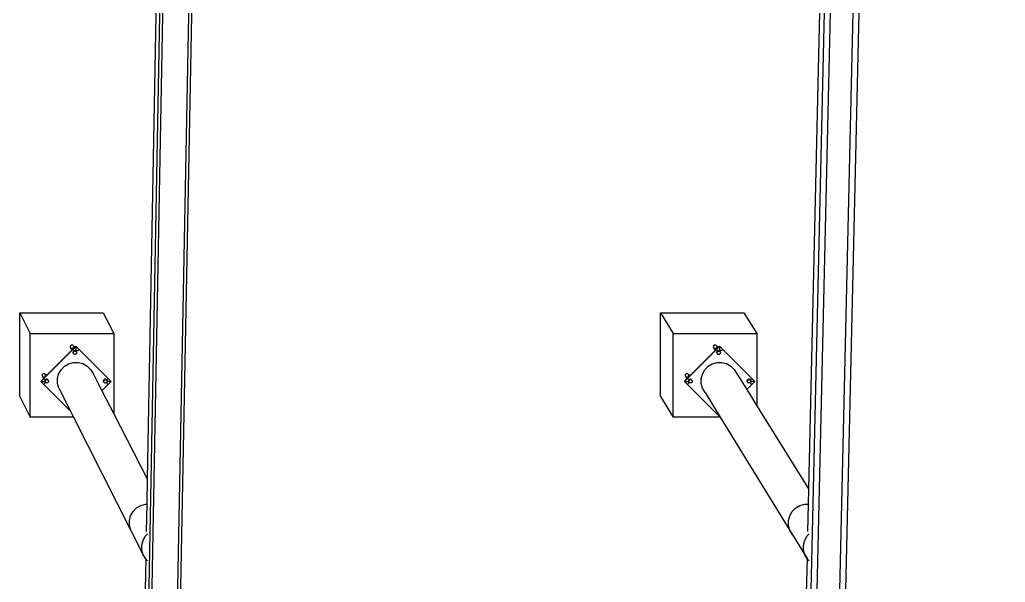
# Model space of a CAD drawing. Extents: x -1616 to 1629, y -1713 to 1708.
# Drawn here: x 709.9 to 945.7, y -1466.4 to -1331.8 of the extents above; entities that cross this region are included whole.
import ezdxf

# ---------------------------------------------------------------- set-up
doc = ezdxf.new("R2010")
doc.units = 0
doc.header["$MEASUREMENT"] = 0
doc.layers.get('0').update_dxf_attribs({"linetype": 'CONTINUOUS'})

msp = doc.modelspace()

# ---------------------------------------------------------------- linework, layer by layer
for p, q in [((736.24, -1712.91), (773.25, 240.58)), ((736.95, -1712.91), (774, 240.58)), ((743.06, -1712.91), (780.42, 240.58)), ((893.64, -1712.91), (938.57, 240.58)), ((895.06, -1712.91), (940.06, 240.58)), ((900.47, -1712.91), (945.74, 240.58)), ((745.31, -1632.4), (779.58, 158.03)), ((903.76, -1632.4), (945.31, 158.03)), ((743.77, -1265.59), (740.44, -1441.66)), ((902.79, -1265.54), (898.69, -1444.05)), ((709.95, -1401.95), (729.89, -1401.95)), ((709.95, -1421.89), (709.95, -1401.95)), ((709.95, -1401.95), (712.44, -1406.87)), ((729.89, -1401.95), (732.45, -1406.87)), ((863.26, -1401.95), (883.2, -1401.95)), ((863.26, -1421.89), (863.26, -1401.95)), ((863.26, -1401.95), (866.29, -1406.87)), ((883.2, -1401.95), (886.3, -1406.87)), ((712.44, -1406.87), (732.45, -1406.87)), ((712.44, -1426.88), (712.44, -1406.87)), ((732.45, -1406.87), (732.45, -1426.11)), ((866.29, -1406.87), (886.3, -1406.87)), ((866.29, -1426.88), (866.29, -1406.87)), ((886.3, -1406.87), (886.3, -1424.14)), ((722.04, -1409.94), (722.03, -1410.04)), ((722.08, -1409.84), (722.04, -1409.94)), ((722.15, -1409.75), (722.08, -1409.84)), ((722.24, -1409.68), (722.15, -1409.75)), ((722.34, -1409.64), (722.24, -1409.68)), ((722.44, -1409.63), (722.34, -1409.64)), ((722.55, -1409.64), (722.44, -1409.63)), ((722.65, -1409.68), (722.55, -1409.64)), ((722.74, -1409.75), (722.65, -1409.68)), ((722.8, -1409.84), (722.74, -1409.75)), ((722.8, -1409.84), (723.02, -1410.26)), ((722.86, -1410.04), (722.85, -1409.97)), ((723.02, -1410.26), (723.38, -1409.89)), ((723.04, -1410.29), (723.4, -1409.93)), ((723.38, -1409.89), (724.12, -1410.63)), ((723.38, -1409.89), (723.4, -1409.93)), ((723.4, -1409.93), (724.11, -1410.64)), ((723.4, -1409.93), (723.4, -1410.97)), ((723.4, -1409.93), (723.4, -1410.97)), ((723.4, -1409.93), (723.4, -1410.97)), ((875.89, -1409.94), (875.88, -1410.04)), ((875.93, -1409.84), (875.89, -1409.94)), ((876, -1409.75), (875.93, -1409.84)), ((876.09, -1409.68), (876, -1409.75)), ((876.19, -1409.64), (876.09, -1409.68)), ((876.29, -1409.63), (876.19, -1409.64)), ((876.4, -1409.64), (876.29, -1409.63)), ((876.5, -1409.68), (876.4, -1409.64)), ((876.59, -1409.75), (876.5, -1409.68)), ((876.65, -1409.84), (876.59, -1409.75)), ((876.65, -1409.84), (876.95, -1410.31)), ((876.7, -1409.94), (876.68, -1409.9)), ((876.71, -1410.04), (876.7, -1409.94)), ((876.95, -1410.31), (877.37, -1409.89)), ((876.97, -1410.35), (877.39, -1409.93)), ((877.37, -1409.89), (878.11, -1410.63)), ((877.37, -1409.89), (877.39, -1409.93)), ((877.39, -1409.93), (878.11, -1410.64)), ((877.39, -1409.93), (877.39, -1410.97)), ((877.39, -1409.93), (877.39, -1410.97)), ((877.39, -1409.93), (877.39, -1410.97)), ((716.26, -1417.02), (722.4, -1410.87)), ((716.28, -1417.05), (722.42, -1410.91)), ((722.03, -1410.04), (722.04, -1410.15)), ((722.04, -1410.15), (722.08, -1410.25)), ((722.08, -1410.25), (722.15, -1410.34)), ((722.08, -1410.25), (722.4, -1410.87)), ((722.15, -1410.34), (722.24, -1410.4)), ((722.24, -1410.4), (722.34, -1410.45)), ((722.34, -1410.45), (722.44, -1410.46)), ((722.4, -1410.87), (722.64, -1410.63)), ((722.4, -1410.87), (722.42, -1410.91)), ((722.42, -1410.91), (722.66, -1410.67)), ((722.44, -1410.46), (722.55, -1410.45)), ((722.55, -1410.45), (722.65, -1410.4)), ((722.64, -1410.63), (723.02, -1410.26)), ((722.64, -1410.63), (722.67, -1410.66)), ((722.64, -1410.63), (722.66, -1410.67)), ((722.65, -1410.4), (722.74, -1410.34)), ((722.66, -1410.67), (722.67, -1410.66)), ((722.66, -1410.67), (722.87, -1410.83)), ((722.67, -1410.66), (723.04, -1410.29)), ((722.73, -1411.27), (722.71, -1411.38)), ((722.71, -1411.38), (722.73, -1411.49)), ((722.74, -1411.28), (722.72, -1411.39)), ((722.74, -1411.28), (722.72, -1411.39)), ((722.74, -1411.28), (722.72, -1411.39)), ((722.72, -1411.39), (722.74, -1411.5)), ((722.72, -1411.39), (722.74, -1411.5)), ((722.72, -1411.39), (722.74, -1411.5)), ((722.77, -1411.17), (722.73, -1411.27)), ((722.73, -1411.49), (722.77, -1411.59)), ((722.74, -1410.34), (722.8, -1410.25)), ((722.78, -1411.18), (722.74, -1411.28)), ((722.78, -1411.18), (722.74, -1411.28)), ((722.78, -1411.18), (722.74, -1411.28)), ((722.74, -1411.39), (722.75, -1411.28)), ((722.75, -1411.49), (722.74, -1411.39)), ((722.74, -1411.5), (722.78, -1411.6)), ((722.74, -1411.5), (722.78, -1411.6)), ((722.74, -1411.5), (722.78, -1411.6)), ((722.75, -1411.28), (722.79, -1411.19)), ((722.79, -1411.59), (722.75, -1411.49)), ((722.83, -1411.08), (722.77, -1411.17)), ((722.77, -1411.46), (722.78, -1411.35)), ((722.78, -1411.56), (722.77, -1411.46)), ((722.77, -1411.59), (722.83, -1411.67)), ((722.84, -1411.09), (722.78, -1411.18)), ((722.84, -1411.09), (722.78, -1411.18)), ((722.84, -1411.09), (722.78, -1411.18)), ((722.78, -1411.35), (722.82, -1411.26)), ((722.8, -1411.61), (722.78, -1411.56)), ((722.78, -1411.6), (722.83, -1411.67)), ((722.78, -1411.6), (722.83, -1411.67)), ((722.78, -1411.6), (722.83, -1411.67)), ((722.79, -1411.19), (722.85, -1411.1)), ((722.8, -1411.61), (722.79, -1411.59)), ((722.79, -1411.59), (722.82, -1411.66)), ((722.8, -1410.25), (722.85, -1410.15)), ((722.82, -1411.66), (722.8, -1411.61)), ((722.82, -1411.26), (722.89, -1411.17)), ((722.83, -1411.67), (722.82, -1411.66)), ((722.92, -1411.02), (722.83, -1411.08)), ((722.83, -1411.67), (722.83, -1411.67)), ((722.89, -1411.74), (722.83, -1411.67)), ((722.83, -1411.67), (722.84, -1411.68)), ((722.83, -1411.67), (722.84, -1411.68)), ((722.83, -1411.67), (722.84, -1411.68)), ((722.84, -1411.68), (722.84, -1411.68)), ((722.84, -1411.68), (722.84, -1411.68)), ((722.84, -1411.68), (722.84, -1411.68)), ((722.85, -1410.15), (722.86, -1410.04)), ((722.85, -1411.1), (722.94, -1411.04)), ((722.85, -1411.1), (722.91, -1411.16)), ((722.87, -1410.83), (723.13, -1410.94)), ((722.89, -1411.17), (722.91, -1411.16)), ((722.97, -1411.8), (722.89, -1411.74)), ((722.91, -1411.16), (722.97, -1411.11)), ((723.02, -1410.98), (722.92, -1411.02)), ((722.94, -1411.04), (723.03, -1411)), ((722.97, -1411.11), (723.07, -1411.07)), ((723.07, -1411.84), (722.97, -1411.8)), ((723.02, -1410.26), (723.04, -1410.29)), ((723.13, -1410.96), (723.02, -1410.98)), ((723.03, -1411), (723.14, -1410.99)), ((723.07, -1411.07), (723.17, -1411.05)), ((723.17, -1411.86), (723.07, -1411.84)), ((723.13, -1410.94), (723.4, -1410.98)), ((723.24, -1410.98), (723.13, -1410.96)), ((723.14, -1410.99), (723.24, -1411)), ((723.17, -1411.05), (723.28, -1411.07)), ((723.28, -1411.84), (723.17, -1411.86)), ((723.34, -1411.02), (723.24, -1410.98)), ((723.24, -1411), (723.34, -1411.04)), ((723.28, -1411.07), (723.37, -1411.11)), ((723.37, -1411.8), (723.28, -1411.84)), ((723.42, -1411.08), (723.34, -1411.02)), ((723.34, -1411.04), (723.42, -1411.1)), ((723.37, -1411.11), (723.46, -1411.17)), ((723.46, -1411.74), (723.37, -1411.8)), ((723.4, -1410.98), (723.67, -1410.94)), ((723.49, -1411.17), (723.42, -1411.08)), ((723.42, -1411.1), (723.49, -1411.19)), ((723.5, -1411.18), (723.43, -1411.09)), ((723.5, -1411.18), (723.43, -1411.09)), ((723.5, -1411.18), (723.43, -1411.09)), ((723.46, -1411.17), (723.51, -1411.24)), ((723.52, -1411.66), (723.46, -1411.74)), ((723.53, -1411.27), (723.49, -1411.17)), ((723.49, -1411.19), (723.51, -1411.24)), ((723.49, -1411.19), (723.52, -1411.26)), ((723.54, -1411.28), (723.5, -1411.18)), ((723.54, -1411.28), (723.5, -1411.18)), ((723.54, -1411.28), (723.5, -1411.18)), ((723.51, -1411.24), (723.52, -1411.26)), ((723.52, -1411.26), (723.53, -1411.28)), ((723.56, -1411.56), (723.52, -1411.66)), ((723.53, -1411.28), (723.53, -1411.27)), ((723.53, -1411.28), (723.56, -1411.35)), ((723.54, -1411.31), (723.54, -1411.28)), ((723.54, -1411.31), (723.54, -1411.28)), ((723.54, -1411.31), (723.54, -1411.28)), ((723.56, -1411.35), (723.57, -1411.46)), ((723.57, -1411.46), (723.56, -1411.56)), ((723.67, -1410.94), (723.92, -1410.83)), ((723.92, -1410.83), (724.14, -1410.67)), ((724.11, -1410.64), (724.12, -1410.63)), ((724.11, -1410.64), (724.14, -1410.67)), ((724.12, -1410.63), (724.14, -1410.67)), ((724.12, -1410.63), (731.05, -1417.56)), ((724.14, -1410.67), (731.04, -1417.57)), ((870.19, -1417.08), (876.35, -1410.92)), ((870.21, -1417.11), (876.37, -1410.95)), ((875.88, -1410.04), (875.89, -1410.15)), ((875.89, -1410.15), (875.93, -1410.25)), ((875.93, -1410.25), (876, -1410.34)), ((875.93, -1410.25), (876.35, -1410.92)), ((876, -1410.34), (876.09, -1410.4)), ((876.09, -1410.4), (876.19, -1410.45)), ((876.19, -1410.45), (876.29, -1410.46)), ((876.29, -1410.46), (876.4, -1410.45)), ((876.35, -1410.92), (876.63, -1410.63)), ((876.35, -1410.92), (876.37, -1410.95)), ((876.37, -1410.95), (876.65, -1410.67)), ((876.4, -1410.45), (876.5, -1410.4)), ((876.5, -1410.4), (876.59, -1410.34)), ((876.59, -1410.34), (876.65, -1410.25)), ((876.63, -1410.63), (876.95, -1410.31)), ((876.63, -1410.63), (876.66, -1410.66)), ((876.63, -1410.63), (876.65, -1410.67)), ((876.65, -1410.25), (876.7, -1410.15)), ((876.65, -1410.67), (876.66, -1410.66)), ((876.65, -1410.67), (876.87, -1410.83)), ((876.66, -1410.66), (876.97, -1410.35)), ((876.7, -1410.15), (876.71, -1410.04)), ((876.72, -1411.27), (876.71, -1411.38)), ((876.71, -1411.38), (876.72, -1411.49)), ((876.76, -1411.17), (876.72, -1411.27)), ((876.73, -1411.28), (876.72, -1411.39)), ((876.73, -1411.28), (876.72, -1411.39)), ((876.73, -1411.28), (876.72, -1411.39)), ((876.72, -1411.39), (876.73, -1411.5)), ((876.72, -1411.39), (876.73, -1411.5)), ((876.72, -1411.39), (876.73, -1411.5)), ((876.72, -1411.49), (876.76, -1411.59)), ((876.77, -1411.18), (876.73, -1411.28)), ((876.77, -1411.18), (876.73, -1411.28)), ((876.77, -1411.18), (876.73, -1411.28)), ((876.73, -1411.39), (876.74, -1411.28)), ((876.74, -1411.49), (876.73, -1411.39)), ((876.73, -1411.5), (876.77, -1411.6)), ((876.73, -1411.5), (876.77, -1411.6)), ((876.73, -1411.5), (876.77, -1411.6)), ((876.74, -1411.28), (876.78, -1411.19)), ((876.78, -1411.59), (876.74, -1411.49)), ((876.83, -1411.08), (876.76, -1411.17)), ((876.76, -1411.59), (876.83, -1411.67)), ((876.84, -1411.09), (876.77, -1411.18)), ((876.84, -1411.09), (876.77, -1411.18)), ((876.84, -1411.09), (876.77, -1411.18)), ((876.77, -1411.46), (876.79, -1411.35)), ((876.79, -1411.56), (876.77, -1411.46)), ((876.77, -1411.6), (876.83, -1411.67)), ((876.77, -1411.6), (876.83, -1411.67)), ((876.77, -1411.6), (876.83, -1411.67)), ((876.78, -1411.19), (876.85, -1411.1)), ((876.82, -1411.63), (876.78, -1411.59)), ((876.78, -1411.59), (876.83, -1411.66)), ((876.79, -1411.35), (876.83, -1411.26)), ((876.82, -1411.63), (876.79, -1411.56)), ((876.83, -1411.66), (876.82, -1411.63)), ((876.91, -1411.02), (876.83, -1411.08)), ((876.83, -1411.26), (876.89, -1411.17)), ((876.83, -1411.67), (876.83, -1411.66)), ((876.89, -1411.74), (876.83, -1411.67)), ((876.83, -1411.67), (876.83, -1411.67)), ((876.83, -1411.67), (876.83, -1411.68)), ((876.83, -1411.67), (876.83, -1411.68)), ((876.83, -1411.67), (876.83, -1411.68)), ((876.83, -1411.68), (876.84, -1411.68)), ((876.83, -1411.68), (876.84, -1411.68)), ((876.83, -1411.68), (876.84, -1411.68)), ((876.84, -1411.68), (876.86, -1411.7)), ((876.84, -1411.68), (876.86, -1411.7)), ((876.84, -1411.68), (876.86, -1411.7)), ((876.85, -1411.1), (876.93, -1411.04)), ((876.85, -1411.1), (876.91, -1411.16)), ((876.87, -1410.83), (877.12, -1410.94)), ((876.89, -1411.17), (876.91, -1411.16)), ((876.97, -1411.8), (876.89, -1411.74)), ((877.01, -1410.98), (876.91, -1411.02)), ((876.91, -1411.16), (876.97, -1411.11)), ((876.93, -1411.04), (877.03, -1411)), ((876.95, -1410.31), (876.97, -1410.35)), ((876.97, -1411.11), (877.07, -1411.07)), ((877.07, -1411.84), (876.97, -1411.8)), ((877.12, -1410.96), (877.01, -1410.98)), ((877.03, -1411), (877.13, -1410.99)), ((877.07, -1411.07), (877.18, -1411.05)), ((877.18, -1411.86), (877.07, -1411.84)), ((877.12, -1410.94), (877.39, -1410.98)), ((877.23, -1410.98), (877.12, -1410.96)), ((877.13, -1410.99), (877.24, -1411)), ((877.18, -1411.05), (877.28, -1411.07)), ((877.28, -1411.84), (877.18, -1411.86)), ((877.33, -1411.02), (877.23, -1410.98)), ((877.24, -1411), (877.33, -1411.04)), ((877.28, -1411.07), (877.38, -1411.11)), ((877.38, -1411.8), (877.28, -1411.84)), ((877.42, -1411.08), (877.33, -1411.02)), ((877.33, -1411.04), (877.42, -1411.1)), ((877.38, -1411.11), (877.46, -1411.17)), ((877.46, -1411.74), (877.38, -1411.8)), ((877.39, -1410.98), (877.66, -1410.94)), ((877.48, -1411.17), (877.42, -1411.08)), ((877.42, -1411.1), (877.48, -1411.19)), ((877.49, -1411.18), (877.43, -1411.09)), ((877.49, -1411.18), (877.43, -1411.09)), ((877.49, -1411.18), (877.43, -1411.09)), ((877.46, -1411.17), (877.49, -1411.21)), ((877.52, -1411.66), (877.46, -1411.74)), ((877.51, -1411.23), (877.48, -1411.17)), ((877.48, -1411.19), (877.49, -1411.21)), ((877.48, -1411.19), (877.51, -1411.23)), ((877.53, -1411.28), (877.49, -1411.18)), ((877.53, -1411.28), (877.49, -1411.18)), ((877.53, -1411.28), (877.49, -1411.18)), ((877.49, -1411.21), (877.51, -1411.24)), ((877.51, -1411.24), (877.51, -1411.23)), ((877.51, -1411.23), (877.52, -1411.26)), ((877.51, -1411.24), (877.52, -1411.26)), ((877.52, -1411.26), (877.56, -1411.35)), ((877.56, -1411.56), (877.52, -1411.66)), ((877.53, -1411.28), (877.53, -1411.28)), ((877.53, -1411.28), (877.53, -1411.28)), ((877.53, -1411.28), (877.53, -1411.28)), ((877.56, -1411.35), (877.58, -1411.46)), ((877.58, -1411.46), (877.56, -1411.56)), ((877.66, -1410.94), (877.92, -1410.83)), ((877.92, -1410.83), (878.14, -1410.67)), ((878.11, -1410.64), (878.11, -1410.63)), ((878.11, -1410.63), (878.14, -1410.67)), ((878.11, -1410.63), (885.04, -1417.56)), ((878.11, -1410.64), (878.14, -1410.67)), ((878.14, -1410.67), (885.04, -1417.57)), ((719.83, -1415.54), (720.64, -1414.71)), ((720.64, -1414.71), (721.64, -1414.11)), ((721.64, -1414.11), (722.76, -1413.8)), ((722.76, -1413.8), (723.92, -1413.79)), ((723.92, -1413.79), (725.05, -1414.07)), ((725.05, -1414.07), (726.06, -1414.64)), ((726.06, -1414.64), (726.9, -1415.45)), ((873.83, -1415.54), (874.64, -1414.71)), ((874.64, -1414.71), (875.64, -1414.11)), ((875.64, -1414.11), (876.76, -1413.8)), ((876.76, -1413.8), (877.92, -1413.79)), ((877.92, -1413.79), (879.05, -1414.07)), ((879.05, -1414.07), (880.06, -1414.64)), ((880.06, -1414.64), (880.89, -1415.45)), ((715.32, -1416.77), (715.31, -1416.88)), ((715.31, -1416.88), (715.32, -1416.99)), ((715.36, -1416.67), (715.32, -1416.77)), ((715.32, -1416.99), (715.36, -1417.09)), ((715.43, -1416.58), (715.36, -1416.67)), ((715.36, -1417.09), (715.43, -1417.17)), ((715.36, -1417.09), (715.64, -1417.63)), ((715.52, -1416.52), (715.43, -1416.58)), ((715.62, -1416.48), (715.52, -1416.52)), ((715.72, -1416.46), (715.62, -1416.48)), ((715.71, -1417.56), (716.26, -1417.02)), ((715.83, -1416.48), (715.72, -1416.46)), ((715.73, -1417.59), (716.28, -1417.05)), ((715.93, -1416.52), (715.83, -1416.48)), ((716.02, -1416.58), (715.93, -1416.52)), ((716.08, -1416.67), (716.02, -1416.58)), ((716.02, -1417.17), (716.08, -1417.09)), ((716.13, -1416.77), (716.08, -1416.67)), ((716.08, -1416.67), (716.26, -1417.02)), ((716.08, -1417.09), (716.13, -1416.99)), ((716.14, -1416.88), (716.13, -1416.77)), ((716.13, -1416.99), (716.14, -1416.88)), ((716.26, -1417.02), (716.28, -1417.05)), ((718.98, -1417.68), (719.26, -1416.55)), ((719.26, -1416.55), (719.83, -1415.54)), ((726.9, -1415.45), (727.49, -1416.45)), ((727.49, -1416.45), (729.6, -1420.55)), ((869.17, -1416.77), (869.16, -1416.88)), ((869.16, -1416.88), (869.17, -1416.99)), ((869.21, -1416.67), (869.17, -1416.77)), ((869.17, -1416.99), (869.21, -1417.09)), ((869.28, -1416.58), (869.21, -1416.67)), ((869.21, -1417.09), (869.28, -1417.17)), ((869.21, -1417.09), (869.58, -1417.68)), ((869.37, -1416.52), (869.28, -1416.58)), ((869.47, -1416.48), (869.37, -1416.52)), ((869.57, -1416.46), (869.47, -1416.48)), ((869.68, -1416.48), (869.57, -1416.46)), ((869.78, -1416.52), (869.68, -1416.48)), ((869.7, -1417.56), (870.19, -1417.08)), ((869.87, -1416.58), (869.78, -1416.52)), ((869.93, -1416.67), (869.87, -1416.58)), ((869.87, -1417.17), (869.93, -1417.09)), ((869.98, -1416.77), (869.93, -1416.67)), ((869.93, -1416.67), (870.19, -1417.08)), ((869.93, -1417.09), (869.98, -1416.99)), ((869.99, -1416.88), (869.98, -1416.77)), ((869.98, -1416.99), (869.99, -1416.88)), ((870.19, -1417.08), (870.21, -1417.11)), ((872.97, -1417.68), (873.26, -1416.55)), ((873.26, -1416.55), (873.83, -1415.54)), ((880.89, -1415.45), (883.88, -1420.26)), ((714.97, -1418.31), (715.64, -1417.63)), ((714.99, -1418.33), (714.97, -1418.31)), ((714.97, -1418.31), (714.99, -1418.34)), ((714.99, -1418.33), (715.66, -1417.67)), ((714.99, -1418.34), (714.99, -1418.33)), ((715.73, -1419.08), (714.99, -1418.34)), ((714.99, -1418.34), (715.99, -1418.34)), ((714.99, -1418.34), (715.99, -1418.34)), ((714.99, -1418.34), (715.99, -1418.34)), ((715.43, -1417.17), (715.52, -1417.24)), ((715.52, -1417.24), (715.62, -1417.28)), ((715.62, -1417.28), (715.72, -1417.29)), ((715.64, -1417.63), (715.71, -1417.56)), ((715.64, -1417.63), (715.66, -1417.67)), ((715.66, -1417.67), (715.73, -1417.6)), ((715.73, -1417.59), (715.71, -1417.56)), ((715.71, -1417.56), (715.73, -1417.6)), ((715.72, -1417.29), (715.83, -1417.28)), ((715.73, -1417.6), (715.73, -1417.59)), ((715.89, -1417.81), (715.73, -1417.6)), ((715.73, -1419.08), (715.89, -1418.86)), ((722.08, -1425.43), (715.73, -1419.08)), ((715.83, -1417.28), (715.93, -1417.24)), ((716, -1418.07), (715.89, -1417.81)), ((715.89, -1418.86), (716, -1418.61)), ((715.93, -1417.24), (716.02, -1417.17)), ((715.99, -1418.11), (715.97, -1418.21)), ((715.99, -1418.11), (715.97, -1418.21)), ((715.99, -1418.11), (715.97, -1418.21)), ((715.97, -1418.21), (715.99, -1418.32)), ((715.97, -1418.21), (715.99, -1418.32)), ((715.97, -1418.21), (715.99, -1418.32)), ((716.03, -1418.01), (715.99, -1418.11)), ((716.03, -1418.01), (715.99, -1418.11)), ((716.03, -1418.01), (715.99, -1418.11)), ((715.99, -1418.22), (716, -1418.11)), ((716, -1418.32), (715.99, -1418.22)), ((715.99, -1418.32), (715.99, -1418.34)), ((715.99, -1418.32), (715.99, -1418.34)), ((715.99, -1418.32), (715.99, -1418.34)), ((715.99, -1418.34), (716, -1418.34)), ((715.99, -1418.34), (716.03, -1418.42)), ((715.99, -1418.34), (716, -1418.34)), ((715.99, -1418.34), (716.03, -1418.42)), ((715.99, -1418.34), (716, -1418.34)), ((715.99, -1418.34), (716.03, -1418.42)), ((716.04, -1418.01), (716, -1418.1)), ((716, -1418.1), (716, -1418.07)), ((716.02, -1418.26), (716, -1418.1)), ((716, -1418.1), (716, -1418.11)), ((716, -1418.32), (716, -1418.33)), ((716, -1418.32), (716.03, -1418.39)), ((716, -1418.33), (716.03, -1418.39)), ((716, -1418.34), (716.01, -1418.34)), ((716, -1418.34), (716.01, -1418.34)), ((716, -1418.34), (716.01, -1418.34)), ((716, -1418.61), (716.03, -1418.39)), ((716.01, -1418.34), (716.03, -1418.34)), ((716.01, -1418.34), (716.03, -1418.34)), ((716.01, -1418.34), (716.03, -1418.34)), ((716.02, -1418.26), (716.03, -1418.18)), ((716.02, -1418.28), (716.02, -1418.26)), ((716.03, -1418.37), (716.02, -1418.28)), ((716.09, -1417.92), (716.03, -1418.01)), ((716.09, -1417.92), (716.03, -1418.01)), ((716.09, -1417.92), (716.03, -1418.01)), ((716.03, -1418.18), (716.07, -1418.08)), ((716.03, -1418.39), (716.03, -1418.37)), ((716.03, -1418.39), (716.03, -1418.37)), ((716.03, -1418.39), (716.04, -1418.43)), ((716.04, -1418.42), (716.03, -1418.39)), ((716.03, -1418.39), (716.03, -1418.39)), ((716.05, -1418.43), (716.03, -1418.39)), ((716.03, -1418.42), (716.07, -1418.48)), ((716.03, -1418.42), (716.07, -1418.48)), ((716.03, -1418.42), (716.07, -1418.48)), ((716.04, -1418.01), (716.1, -1417.93)), ((716.05, -1418.43), (716.04, -1418.42)), ((716.04, -1418.42), (716.05, -1418.44)), ((716.04, -1418.43), (716.05, -1418.44)), ((716.06, -1418.45), (716.05, -1418.43)), ((716.05, -1418.44), (716.06, -1418.45)), ((716.05, -1418.44), (716.07, -1418.48)), ((716.07, -1418.48), (716.06, -1418.45)), ((716.07, -1418.08), (716.14, -1418)), ((716.14, -1418.57), (716.07, -1418.48)), ((716.1, -1417.93), (716.19, -1417.87)), ((716.11, -1417.92), (716.1, -1417.93)), ((716.1, -1417.93), (716.16, -1417.98)), ((716.19, -1417.86), (716.11, -1417.92)), ((716.14, -1418), (716.16, -1417.98)), ((716.22, -1418.63), (716.14, -1418.57)), ((716.16, -1417.98), (716.22, -1417.94)), ((716.29, -1417.82), (716.19, -1417.86)), ((716.19, -1417.87), (716.28, -1417.83)), ((716.22, -1417.94), (716.32, -1417.9)), ((716.32, -1418.67), (716.22, -1418.63)), ((716.28, -1417.83), (716.39, -1417.81)), ((716.4, -1417.8), (716.29, -1417.82)), ((716.32, -1417.9), (716.42, -1417.88)), ((716.42, -1418.69), (716.32, -1418.67)), ((716.39, -1417.81), (716.49, -1417.83)), ((716.51, -1417.82), (716.4, -1417.8)), ((716.42, -1417.88), (716.53, -1417.9)), ((716.53, -1418.67), (716.42, -1418.69)), ((716.49, -1417.83), (716.59, -1417.87)), ((716.61, -1417.86), (716.51, -1417.82)), ((716.53, -1417.9), (716.62, -1417.94)), ((716.62, -1418.63), (716.53, -1418.67)), ((716.59, -1417.87), (716.67, -1417.93)), ((716.7, -1417.92), (716.61, -1417.86)), ((716.62, -1417.94), (716.71, -1418)), ((716.71, -1418.57), (716.62, -1418.63)), ((716.67, -1417.93), (716.74, -1418.01)), ((716.75, -1418.01), (716.68, -1417.92)), ((716.75, -1418.01), (716.68, -1417.92)), ((716.75, -1418.01), (716.68, -1417.92)), ((716.71, -1418), (716.76, -1418.06)), ((716.77, -1418.48), (716.71, -1418.57)), ((716.74, -1418.01), (716.76, -1418.06)), ((716.74, -1418.01), (716.77, -1418.08)), ((716.79, -1418.11), (716.75, -1418.01)), ((716.79, -1418.11), (716.75, -1418.01)), ((716.79, -1418.11), (716.75, -1418.01)), ((716.76, -1418.06), (716.77, -1418.08)), ((716.77, -1418.08), (716.81, -1418.18)), ((716.81, -1418.39), (716.77, -1418.48)), ((716.79, -1418.14), (716.79, -1418.11)), ((716.79, -1418.14), (716.79, -1418.11)), ((716.79, -1418.14), (716.79, -1418.11)), ((716.81, -1418.18), (716.82, -1418.28)), ((716.82, -1418.28), (716.81, -1418.39)), ((718.99, -1418.84), (718.98, -1417.68)), ((719.31, -1419.96), (718.99, -1418.84)), ((731.07, -1419.08), (729.6, -1420.55)), ((729.99, -1418.12), (729.97, -1418.23)), ((729.99, -1418.12), (729.97, -1418.23)), ((729.99, -1418.12), (729.97, -1418.23)), ((729.97, -1418.23), (729.99, -1418.34)), ((729.97, -1418.23), (729.99, -1418.34)), ((729.97, -1418.23), (729.99, -1418.34)), ((730.03, -1418.02), (729.99, -1418.12)), ((730.03, -1418.02), (729.99, -1418.12)), ((730.03, -1418.02), (729.99, -1418.12)), ((729.99, -1418.23), (730, -1418.12)), ((730, -1418.33), (729.99, -1418.23)), ((729.99, -1418.34), (730.03, -1418.44)), ((729.99, -1418.34), (730.03, -1418.44)), ((729.99, -1418.34), (730.03, -1418.44)), ((730, -1418.12), (730.04, -1418.03)), ((730.04, -1418.43), (730, -1418.33)), ((730.02, -1418.3), (730.04, -1418.19)), ((730.04, -1418.4), (730.02, -1418.3)), ((730.1, -1417.93), (730.03, -1418.02)), ((730.1, -1417.93), (730.03, -1418.02)), ((730.1, -1417.93), (730.03, -1418.02)), ((730.03, -1418.44), (730.09, -1418.51)), ((730.03, -1418.44), (730.09, -1418.51)), ((730.03, -1418.44), (730.09, -1418.51)), ((730.04, -1418.03), (730.11, -1417.94)), ((730.04, -1418.19), (730.08, -1418.1)), ((730.06, -1418.45), (730.04, -1418.4)), ((730.06, -1418.45), (730.04, -1418.43)), ((730.04, -1418.43), (730.08, -1418.5)), ((730.08, -1418.5), (730.06, -1418.45)), ((730.08, -1418.1), (730.14, -1418.01)), ((730.09, -1418.51), (730.08, -1418.5)), ((730.17, -1417.86), (730.09, -1417.92)), ((730.09, -1417.92), (730.11, -1417.94)), ((730.09, -1418.51), (730.09, -1418.52)), ((730.09, -1418.51), (730.09, -1418.51)), ((730.09, -1418.51), (730.09, -1418.52)), ((730.14, -1418.58), (730.09, -1418.52)), ((730.09, -1418.52), (730.1, -1418.52)), ((730.09, -1418.52), (730.1, -1418.52)), ((730.09, -1418.52), (730.1, -1418.52)), ((730.11, -1417.94), (730.19, -1417.88)), ((730.11, -1417.94), (730.16, -1418)), ((730.14, -1418.01), (730.16, -1418)), ((730.23, -1418.65), (730.14, -1418.58)), ((730.16, -1418), (730.23, -1417.95)), ((730.27, -1417.82), (730.17, -1417.86)), ((730.19, -1417.88), (730.29, -1417.84)), ((730.23, -1417.95), (730.32, -1417.91)), ((730.32, -1418.69), (730.23, -1418.65)), ((730.38, -1417.8), (730.27, -1417.82)), ((730.29, -1417.84), (730.39, -1417.83)), ((730.32, -1417.91), (730.43, -1417.9)), ((730.43, -1418.7), (730.32, -1418.69)), ((730.49, -1417.82), (730.38, -1417.8)), ((730.39, -1417.83), (730.5, -1417.84)), ((730.43, -1417.9), (730.53, -1417.91)), ((730.53, -1418.69), (730.43, -1418.7)), ((730.59, -1417.86), (730.49, -1417.82)), ((730.5, -1417.84), (730.59, -1417.88)), ((730.53, -1417.91), (730.63, -1417.95)), ((730.63, -1418.65), (730.53, -1418.69)), ((730.68, -1417.92), (730.59, -1417.86)), ((730.59, -1417.88), (730.68, -1417.94)), ((730.63, -1417.95), (730.71, -1418.01)), ((730.71, -1418.58), (730.63, -1418.65)), ((730.74, -1418.01), (730.68, -1417.92)), ((730.68, -1417.94), (730.74, -1418.03)), ((730.75, -1418.02), (730.69, -1417.93)), ((730.75, -1418.02), (730.69, -1417.93)), ((730.75, -1418.02), (730.69, -1417.93)), ((730.71, -1418.01), (730.76, -1418.08)), ((730.77, -1418.5), (730.71, -1418.58)), ((730.78, -1418.11), (730.74, -1418.01)), ((730.74, -1418.03), (730.76, -1418.08)), ((730.74, -1418.03), (730.77, -1418.1)), ((730.79, -1418.12), (730.75, -1418.02)), ((730.79, -1418.12), (730.75, -1418.02)), ((730.79, -1418.12), (730.75, -1418.02)), ((730.76, -1418.08), (730.77, -1418.1)), ((730.77, -1418.1), (730.78, -1418.12)), ((730.78, -1418.48), (730.77, -1418.5)), ((730.78, -1418.12), (730.78, -1418.11)), ((730.78, -1418.12), (730.79, -1418.13)), ((730.82, -1418.4), (730.78, -1418.48)), ((730.78, -1418.48), (730.8, -1418.61)), ((730.8, -1418.07), (730.79, -1418.13)), ((730.8, -1418.15), (730.79, -1418.12)), ((730.8, -1418.15), (730.79, -1418.12)), ((730.8, -1418.15), (730.79, -1418.12)), ((730.79, -1418.13), (730.82, -1418.19)), ((730.9, -1417.81), (730.8, -1418.07)), ((730.8, -1418.61), (730.9, -1418.86)), ((730.82, -1418.19), (730.83, -1418.3)), ((730.83, -1418.3), (730.82, -1418.4)), ((731.81, -1418.34), (730.82, -1418.34)), ((731.81, -1418.34), (730.82, -1418.34)), ((731.81, -1418.34), (730.82, -1418.34)), ((731.07, -1417.6), (730.9, -1417.81)), ((730.9, -1418.86), (731.07, -1419.08)), ((731.05, -1417.56), (731.04, -1417.57)), ((731.04, -1417.57), (731.07, -1417.6)), ((731.05, -1417.56), (731.79, -1418.31)), ((731.05, -1417.56), (731.07, -1417.6)), ((731.07, -1417.6), (731.79, -1418.31)), ((731.81, -1418.34), (731.07, -1419.08)), ((731.79, -1418.31), (731.79, -1418.31)), ((731.79, -1418.31), (731.81, -1418.34)), ((731.79, -1418.31), (731.81, -1418.34)), ((868.96, -1418.31), (869.58, -1417.68)), ((868.99, -1418.33), (868.96, -1418.31)), ((868.96, -1418.31), (868.98, -1418.34)), ((868.98, -1418.34), (868.99, -1418.33)), ((869.72, -1419.08), (868.98, -1418.34)), ((868.98, -1418.34), (869.99, -1418.34)), ((868.98, -1418.34), (869.99, -1418.34)), ((868.98, -1418.34), (869.99, -1418.34)), ((868.99, -1418.33), (869.6, -1417.72)), ((869.28, -1417.17), (869.37, -1417.24)), ((869.37, -1417.24), (869.47, -1417.28)), ((869.47, -1417.28), (869.57, -1417.29)), ((869.57, -1417.29), (869.68, -1417.28)), ((869.58, -1417.68), (869.7, -1417.56)), ((869.58, -1417.68), (869.6, -1417.72)), ((869.6, -1417.72), (869.72, -1417.6)), ((869.68, -1417.28), (869.78, -1417.24)), ((869.73, -1417.59), (869.7, -1417.56)), ((869.7, -1417.56), (869.72, -1417.6)), ((869.72, -1417.6), (869.73, -1417.59)), ((869.89, -1417.81), (869.72, -1417.6)), ((869.72, -1419.08), (869.89, -1418.86)), ((876.65, -1426.01), (869.72, -1419.08)), ((869.73, -1417.59), (870.21, -1417.11)), ((869.78, -1417.24), (869.87, -1417.17)), ((869.99, -1418.07), (869.89, -1417.81)), ((869.89, -1418.86), (869.99, -1418.61)), ((869.98, -1418.11), (869.97, -1418.21)), ((869.98, -1418.11), (869.97, -1418.21)), ((869.98, -1418.11), (869.97, -1418.21)), ((869.97, -1418.21), (869.98, -1418.32)), ((869.97, -1418.21), (869.98, -1418.32)), ((869.97, -1418.21), (869.98, -1418.32)), ((870.02, -1418.01), (869.98, -1418.11)), ((870.02, -1418.01), (869.98, -1418.11)), ((870.02, -1418.01), (869.98, -1418.11)), ((869.98, -1418.22), (869.99, -1418.11)), ((869.99, -1418.32), (869.98, -1418.22)), ((869.98, -1418.32), (869.99, -1418.34)), ((869.98, -1418.32), (869.99, -1418.34)), ((869.98, -1418.32), (869.99, -1418.34)), ((870, -1418.1), (869.99, -1418.07)), ((870, -1418.1), (869.99, -1418.11)), ((869.99, -1418.32), (869.99, -1418.33)), ((869.99, -1418.32), (870.02, -1418.39)), ((869.99, -1418.33), (870.02, -1418.39)), ((869.99, -1418.34), (870, -1418.34)), ((869.99, -1418.34), (870.02, -1418.42)), ((869.99, -1418.34), (870, -1418.34)), ((869.99, -1418.34), (870.02, -1418.42)), ((869.99, -1418.34), (870, -1418.34)), ((869.99, -1418.34), (870.02, -1418.42)), ((869.99, -1418.61), (870.02, -1418.39)), ((870.04, -1418.01), (870, -1418.1)), ((870.02, -1418.28), (870, -1418.1)), ((870, -1418.34), (870, -1418.34)), ((870, -1418.34), (870.02, -1418.34)), ((870, -1418.34), (870, -1418.34)), ((870, -1418.34), (870.02, -1418.34)), ((870, -1418.34), (870, -1418.34)), ((870, -1418.34), (870.02, -1418.34)), ((870.09, -1417.92), (870.02, -1418.01)), ((870.09, -1417.92), (870.02, -1418.01)), ((870.09, -1417.92), (870.02, -1418.01)), ((870.02, -1418.28), (870.04, -1418.18)), ((870.03, -1418.34), (870.02, -1418.28)), ((870.02, -1418.39), (870.03, -1418.34)), ((870.02, -1418.39), (870.04, -1418.43)), ((870.03, -1418.42), (870.02, -1418.39)), ((870.02, -1418.39), (870.02, -1418.39)), ((870.02, -1418.42), (870.08, -1418.5)), ((870.02, -1418.42), (870.08, -1418.5)), ((870.02, -1418.42), (870.08, -1418.5)), ((870.04, -1418.39), (870.03, -1418.34)), ((870.06, -1418.45), (870.03, -1418.42)), ((870.03, -1418.42), (870.06, -1418.46)), ((870.04, -1418.01), (870.1, -1417.93)), ((870.04, -1418.18), (870.08, -1418.08)), ((870.06, -1418.45), (870.04, -1418.39)), ((870.04, -1418.43), (870.06, -1418.46)), ((870.07, -1418.47), (870.06, -1418.45)), ((870.06, -1418.46), (870.07, -1418.47)), ((870.06, -1418.46), (870.08, -1418.48)), ((870.08, -1418.48), (870.07, -1418.47)), ((870.08, -1418.08), (870.14, -1418)), ((870.14, -1418.57), (870.08, -1418.48)), ((870.08, -1418.5), (870.09, -1418.51)), ((870.08, -1418.5), (870.08, -1418.5)), ((870.08, -1418.5), (870.09, -1418.51)), ((870.08, -1418.5), (870.08, -1418.5)), ((870.08, -1418.5), (870.09, -1418.51)), ((870.08, -1418.5), (870.08, -1418.5)), ((870.09, -1418.51), (870.11, -1418.52)), ((870.09, -1418.51), (870.11, -1418.52)), ((870.09, -1418.51), (870.11, -1418.52)), ((870.19, -1417.86), (870.1, -1417.92)), ((870.1, -1417.93), (870.18, -1417.87)), ((870.1, -1417.92), (870.1, -1417.93)), ((870.1, -1417.93), (870.16, -1417.99)), ((870.14, -1418), (870.16, -1417.99)), ((870.22, -1418.63), (870.14, -1418.57)), ((870.16, -1417.99), (870.22, -1417.94)), ((870.18, -1417.87), (870.28, -1417.83)), ((870.29, -1417.82), (870.19, -1417.86)), ((870.22, -1417.94), (870.32, -1417.9)), ((870.32, -1418.67), (870.22, -1418.63)), ((870.28, -1417.83), (870.38, -1417.81)), ((870.4, -1417.8), (870.29, -1417.82)), ((870.32, -1417.9), (870.43, -1417.88)), ((870.43, -1418.69), (870.32, -1418.67)), ((870.38, -1417.81), (870.49, -1417.83)), ((870.5, -1417.82), (870.4, -1417.8)), ((870.43, -1417.88), (870.53, -1417.9)), ((870.53, -1418.67), (870.43, -1418.69)), ((870.49, -1417.83), (870.58, -1417.87)), ((870.6, -1417.86), (870.5, -1417.82)), ((870.53, -1417.9), (870.63, -1417.94)), ((870.63, -1418.63), (870.53, -1418.67)), ((870.58, -1417.87), (870.67, -1417.93)), ((870.69, -1417.92), (870.6, -1417.86)), ((870.63, -1417.94), (870.71, -1418)), ((870.71, -1418.57), (870.63, -1418.63)), ((870.67, -1417.93), (870.73, -1418.01)), ((870.74, -1418.01), (870.68, -1417.92)), ((870.74, -1418.01), (870.68, -1417.92)), ((870.74, -1418.01), (870.68, -1417.92)), ((870.71, -1418), (870.74, -1418.04)), ((870.77, -1418.48), (870.71, -1418.57)), ((870.73, -1418.01), (870.74, -1418.04)), ((870.73, -1418.01), (870.77, -1418.08)), ((870.78, -1418.11), (870.74, -1418.01)), ((870.78, -1418.11), (870.74, -1418.01)), ((870.78, -1418.11), (870.74, -1418.01)), ((870.74, -1418.04), (870.77, -1418.08)), ((870.77, -1418.08), (870.81, -1418.18)), ((870.81, -1418.39), (870.77, -1418.48)), ((870.79, -1418.11), (870.78, -1418.11)), ((870.79, -1418.11), (870.78, -1418.11)), ((870.79, -1418.11), (870.78, -1418.11)), ((870.81, -1418.18), (870.83, -1418.28)), ((870.83, -1418.28), (870.81, -1418.39)), ((872.99, -1418.84), (872.97, -1417.68)), ((873.3, -1419.96), (872.99, -1418.84)), ((885.06, -1419.08), (883.88, -1420.26)), ((883.98, -1418.12), (883.97, -1418.23)), ((883.98, -1418.12), (883.97, -1418.23)), ((883.98, -1418.12), (883.97, -1418.23)), ((883.97, -1418.23), (883.98, -1418.34)), ((883.97, -1418.23), (883.98, -1418.34)), ((883.97, -1418.23), (883.98, -1418.34)), ((884.03, -1418.02), (883.98, -1418.12)), ((884.03, -1418.02), (883.98, -1418.12)), ((884.03, -1418.02), (883.98, -1418.12)), ((883.98, -1418.23), (884, -1418.12)), ((884, -1418.33), (883.98, -1418.23)), ((883.98, -1418.34), (884.03, -1418.44)), ((883.98, -1418.34), (884.03, -1418.44)), ((883.98, -1418.34), (884.03, -1418.44)), ((884, -1418.12), (884.04, -1418.03)), ((884.04, -1418.43), (884, -1418.33)), ((884.09, -1417.93), (884.03, -1418.02)), ((884.09, -1417.93), (884.03, -1418.02)), ((884.09, -1417.93), (884.03, -1418.02)), ((884.03, -1418.3), (884.04, -1418.19)), ((884.04, -1418.4), (884.03, -1418.3)), ((884.03, -1418.44), (884.08, -1418.51)), ((884.03, -1418.44), (884.08, -1418.51)), ((884.03, -1418.44), (884.08, -1418.51)), ((884.04, -1418.03), (884.1, -1417.94)), ((884.04, -1418.19), (884.08, -1418.1)), ((884.07, -1418.47), (884.04, -1418.4)), ((884.07, -1418.47), (884.04, -1418.43)), ((884.04, -1418.43), (884.08, -1418.5)), ((884.08, -1418.5), (884.07, -1418.47)), ((884.17, -1417.86), (884.08, -1417.92)), ((884.08, -1417.92), (884.1, -1417.94)), ((884.08, -1418.1), (884.14, -1418.01)), ((884.09, -1418.51), (884.08, -1418.5)), ((884.08, -1418.51), (884.09, -1418.52)), ((884.08, -1418.51), (884.08, -1418.51)), ((884.09, -1418.51), (884.08, -1418.51)), ((884.08, -1418.51), (884.09, -1418.52)), ((884.11, -1418.53), (884.09, -1418.51)), ((884.09, -1418.52), (884.11, -1418.53)), ((884.09, -1418.52), (884.11, -1418.54)), ((884.09, -1418.52), (884.09, -1418.52)), ((884.09, -1418.52), (884.11, -1418.54)), ((884.09, -1418.52), (884.09, -1418.52)), ((884.09, -1418.52), (884.11, -1418.54)), ((884.09, -1418.52), (884.09, -1418.52)), ((884.1, -1417.94), (884.18, -1417.88)), ((884.1, -1417.94), (884.16, -1418)), ((884.14, -1418.58), (884.11, -1418.53)), ((884.14, -1418.01), (884.16, -1418)), ((884.23, -1418.65), (884.14, -1418.58)), ((884.16, -1418), (884.23, -1417.95)), ((884.27, -1417.82), (884.17, -1417.86)), ((884.18, -1417.88), (884.28, -1417.84)), ((884.23, -1417.95), (884.33, -1417.91)), ((884.33, -1418.69), (884.23, -1418.65)), ((884.38, -1417.8), (884.27, -1417.82)), ((884.28, -1417.84), (884.39, -1417.83)), ((884.33, -1417.91), (884.43, -1417.9)), ((884.43, -1418.7), (884.33, -1418.69)), ((884.48, -1417.82), (884.38, -1417.8)), ((884.39, -1417.83), (884.49, -1417.84)), ((884.43, -1417.9), (884.53, -1417.91)), ((884.53, -1418.69), (884.43, -1418.7)), ((884.58, -1417.86), (884.48, -1417.82)), ((884.49, -1417.84), (884.59, -1417.88)), ((884.53, -1417.91), (884.63, -1417.95)), ((884.63, -1418.65), (884.53, -1418.69)), ((884.67, -1417.92), (884.58, -1417.86)), ((884.59, -1417.88), (884.67, -1417.94)), ((884.63, -1417.95), (884.71, -1418.01)), ((884.71, -1418.58), (884.63, -1418.65)), ((884.74, -1418.01), (884.67, -1417.92)), ((884.67, -1417.94), (884.73, -1418.03)), ((884.75, -1418.02), (884.68, -1417.93)), ((884.75, -1418.02), (884.68, -1417.93)), ((884.75, -1418.02), (884.68, -1417.93)), ((884.71, -1418.01), (884.75, -1418.06)), ((884.78, -1418.5), (884.71, -1418.58)), ((884.73, -1418.03), (884.75, -1418.06)), ((884.73, -1418.03), (884.76, -1418.07)), ((884.76, -1418.07), (884.74, -1418.01)), ((884.79, -1418.12), (884.75, -1418.02)), ((884.79, -1418.12), (884.75, -1418.02)), ((884.79, -1418.12), (884.75, -1418.02)), ((884.75, -1418.06), (884.77, -1418.08)), ((884.77, -1418.08), (884.76, -1418.07)), ((884.76, -1418.07), (884.78, -1418.1)), ((884.77, -1418.08), (884.78, -1418.1)), ((884.78, -1418.1), (884.79, -1418.12)), ((884.82, -1418.4), (884.78, -1418.5)), ((884.78, -1418.5), (884.79, -1418.61)), ((884.9, -1417.81), (884.79, -1418.07)), ((884.79, -1418.07), (884.79, -1418.12)), ((884.79, -1418.12), (884.82, -1418.19)), ((884.79, -1418.12), (884.79, -1418.12)), ((884.79, -1418.12), (884.79, -1418.12)), ((884.79, -1418.12), (884.79, -1418.12)), ((884.79, -1418.61), (884.9, -1418.86)), ((884.82, -1418.19), (884.83, -1418.3)), ((884.83, -1418.3), (884.82, -1418.4)), ((885.81, -1418.34), (884.83, -1418.34)), ((885.81, -1418.34), (884.83, -1418.34)), ((885.81, -1418.34), (884.83, -1418.34)), ((885.06, -1417.6), (884.9, -1417.81)), ((884.9, -1418.86), (885.06, -1419.08)), ((885.04, -1417.56), (885.78, -1418.31)), ((885.04, -1417.56), (885.06, -1417.6)), ((885.04, -1417.56), (885.04, -1417.57)), ((885.04, -1417.57), (885.06, -1417.6)), ((885.06, -1417.6), (885.78, -1418.31)), ((885.81, -1418.34), (885.06, -1419.08)), ((885.78, -1418.31), (885.78, -1418.31)), ((885.78, -1418.31), (885.81, -1418.34)), ((885.78, -1418.31), (885.81, -1418.34)), ((719.31, -1419.96), (722.08, -1425.43)), ((729.6, -1420.55), (732.45, -1426.11)), ((873.9, -1420.96), (873.3, -1419.96)), ((873.9, -1420.96), (876.89, -1425.83)), ((883.88, -1420.26), (886.3, -1424.14)), ((709.95, -1421.89), (712.44, -1426.88)), ((863.26, -1421.89), (866.29, -1426.88)), ((886.3, -1424.14), (898.69, -1444.05)), ((722.08, -1425.43), (722.81, -1426.88)), ((732.45, -1426.11), (740.44, -1441.66)), ((876.87, -1425.84), (876.65, -1426.01)), ((877.39, -1426.75), (876.65, -1426.01)), ((876.89, -1425.83), (876.87, -1425.84)), ((876.89, -1425.83), (877.43, -1426.71)), ((722.81, -1426.88), (712.44, -1426.88)), ((722.81, -1426.88), (736.54, -1453.97)), ((877.54, -1426.88), (866.29, -1426.88)), ((877.43, -1426.71), (877.39, -1426.75)), ((877.42, -1426.68), (877.42, -1426.75)), ((877.42, -1426.68), (877.42, -1426.75)), ((877.42, -1426.68), (877.42, -1426.75)), ((877.43, -1426.71), (877.54, -1426.88)), ((877.54, -1426.88), (894.83, -1454.99)), ((740.44, -1441.66), (740.33, -1447.66)), ((898.69, -1444.05), (898.61, -1447.65)), ((738.93, -1447.98), (740.07, -1447.66)), ((740.07, -1447.66), (740.33, -1447.66)), ((740.33, -1447.66), (740.2, -1454.2)), ((896.61, -1447.98), (897.76, -1447.66)), ((897.76, -1447.66), (898.61, -1447.65)), ((898.61, -1447.65), (898.45, -1454.2)), ((736.49, -1450.48), (737.07, -1449.44)), ((737.07, -1449.44), (737.91, -1448.59)), ((737.91, -1448.59), (738.93, -1447.98)), ((894.18, -1450.48), (894.76, -1449.44)), ((894.76, -1449.44), (895.59, -1448.59)), ((895.59, -1448.59), (896.61, -1447.98)), ((736.2, -1451.63), (736.49, -1450.48)), ((736.21, -1452.82), (736.2, -1451.63)), ((893.88, -1451.63), (894.18, -1450.48)), ((893.9, -1452.82), (893.88, -1451.63)), ((736.54, -1453.97), (736.21, -1452.82)), ((736.54, -1453.97), (739.49, -1459.81)), ((740.03, -1455.26), (740.5, -1454.78)), ((894.22, -1453.97), (893.9, -1452.82)), ((894.83, -1454.99), (894.22, -1453.97)), ((898.35, -1455.26), (898.81, -1454.78)), ((739.15, -1457.46), (739.45, -1456.3)), ((739.45, -1456.3), (740.03, -1455.26)), ((894.83, -1454.99), (898.31, -1460.65)), ((897.47, -1457.46), (897.76, -1456.3)), ((897.76, -1456.3), (898.35, -1455.26)), ((739.17, -1458.66), (739.15, -1457.46)), ((739.49, -1459.81), (739.17, -1458.66)), ((897.48, -1458.66), (897.47, -1457.46)), ((897.81, -1459.81), (897.48, -1458.66)), ((740.08, -1460.79), (736.83, -1632.4)), ((740.08, -1460.79), (739.49, -1459.81)), ((740.1, -1460.83), (740.08, -1460.79)), ((740.5, -1461.22), (740.1, -1460.83)), ((898.31, -1460.65), (894.36, -1632.4)), ((898.42, -1460.83), (897.81, -1459.81)), ((898.31, -1460.65), (898.42, -1460.83)), ((898.81, -1461.22), (898.42, -1460.83))]:
    msp.add_line(p, q)

doc.saveas('drawing.dxf')
